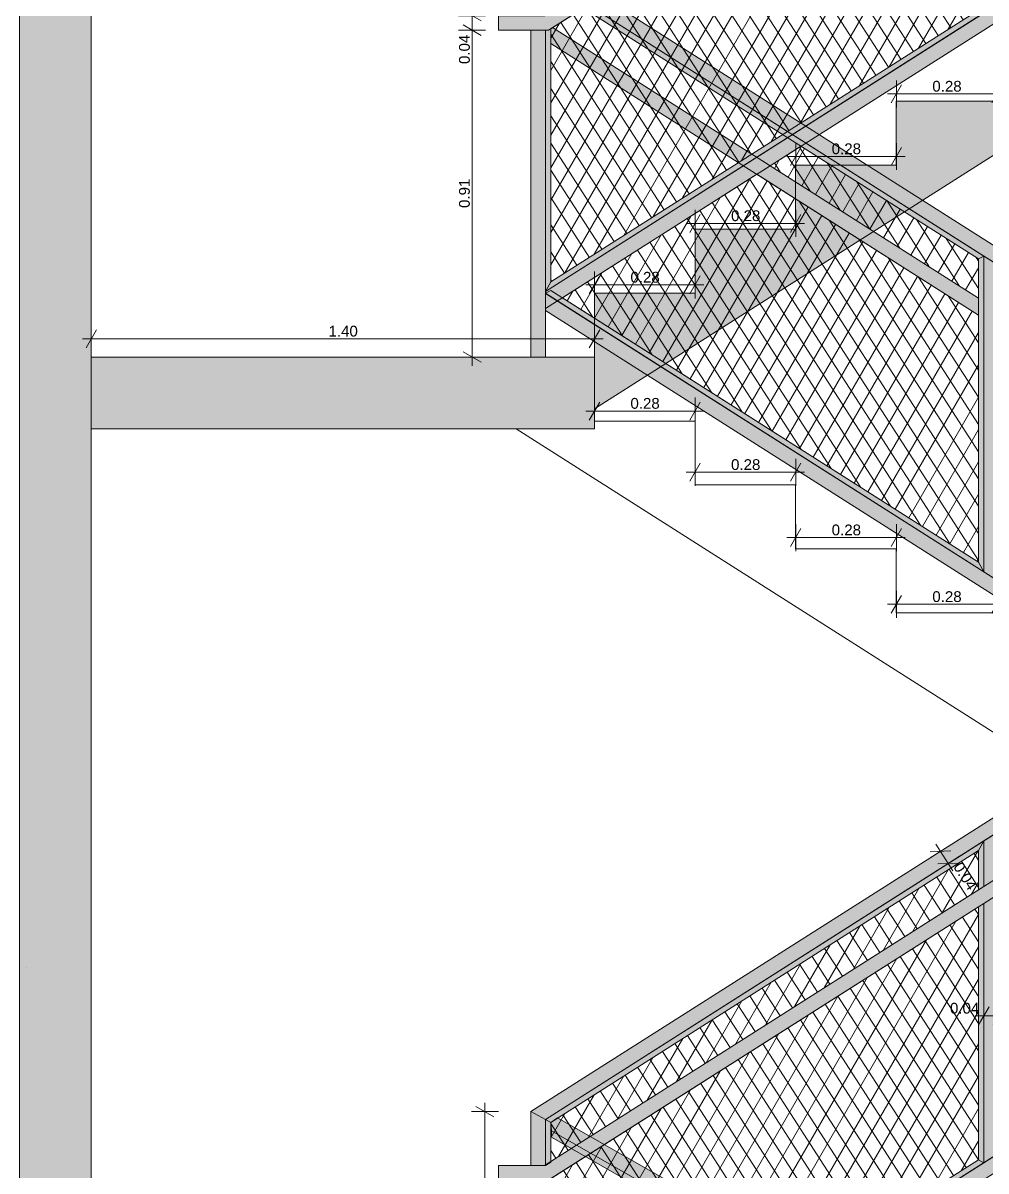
# Model space of a CAD drawing. Header units: millimetres. Extents: x 476244520 to 476657119, y 4620824743 to 4621446928.
# Drawn here: x 476570378 to 476573058, y 4621123102 to 4621126298 of the extents above; entities that cross this region are included whole.
import ezdxf

# ---------------------------------------------------------------- set-up
doc = ezdxf.new("R2010")
doc.units = ezdxf.units.MM
doc.header["$MEASUREMENT"] = 0
for name, color, linetype, lineweight in [('2D Drafting - General_Pen_No__250_Pen_No__7', 7, 'Continuous', 0), ('2D Drafting - General_Pen_No__250_Pen_No__7_Pen_No__250', 7, 'Continuous', 0), ('2D Drafting - General_Pen_No__250_Pen_No__7_Pen_No__7', 7, 'Continuous', 0), ('gegmebi_Pen_No__7_Pen_No__250', 7, 'Continuous', 0), ('New_2D Drafting - General_Pen_No__1', 1, 'Continuous', 0), ('New_2D Drafting - General_Pen_No__250_Pen_No__250', 7, 'Continuous', 0), ('New_2D Drafting - General_Pen_No__4', 7, 'Continuous', 0), ('New_Doors_Pen_No__7_Pen_No__7_Pen_No__250', 7, 'Continuous', 0), ('New_Doors_Pen_No__7_Pen_No__7_Pen_No__5', 5, 'Continuous', 0), ('New_reg_nak_Pen_No__5', 5, 'Continuous', 0), ('reg_nak_Pen_No__250', 7, 'Continuous', 0), ('zoma_Pen_No__142', 142, 'Continuous', 0)]:
    doc.layers.add(name, color=color, linetype=linetype, lineweight=lineweight)
doc.layers.add('zoma', color=7, linetype='Continuous')
doc.styles.add('GENERATED_STYLE_2', font='arial.ttf')
doc.dimstyles.new('GENERATED_STYLE__14', dxfattribs={"dimtxt": 30.000001, "dimasz": 38, "dimexe": 0.18, "dimexo": 3, "dimgap": 0.09, "dimtad": 1, "dimlfac": 0.001, "dimzin": 0, "dimdsep": 46, "dimtxsty": 'GENERATED_STYLE_2', "dimblk": 'ARROWHEAD_2', "dimblk1": 'ARROWHEAD_2', "dimblk2": 'ARROWHEAD_2', "dimcen": 0.09, "dimclrd": 142, "dimclre": 142, "dimclrt": 142, "dimadec": 0, "dimazin": 0, "dimtfac": 1, "dimtdec": 4, "dimtmove": 0, "dimatfit": 3, "dimfxl": 1, "dimtolj": 1, "dimtzin": 0, "dimarcsym": 0})
doc.dimstyles.new('GENERATED_STYLE__15', dxfattribs={"dimtxt": 30.000001, "dimasz": 38, "dimexe": 0.18, "dimexo": 3, "dimgap": 0.09, "dimtad": 1, "dimtih": 1, "dimtoh": 1, "dimlfac": 0.001, "dimzin": 0, "dimdsep": 46, "dimtxsty": 'GENERATED_STYLE_2', "dimblk": 'ARROWHEAD_2', "dimblk1": 'ARROWHEAD_2', "dimblk2": 'ARROWHEAD_2', "dimcen": 0.09, "dimclrd": 142, "dimclre": 142, "dimclrt": 142, "dimadec": 0, "dimazin": 0, "dimtfac": 1, "dimtdec": 4, "dimtmove": 0, "dimatfit": 3, "dimfxl": 1, "dimtolj": 1, "dimtzin": 0, "dimarcsym": 0})
pattern_1 = [(60, (476844527.15, 4621385791.044), (-38.971143, 22.5), []), (122.833095, (476844527.15, 4621385791.044), (36.8060797, 18.75), [])]

# ---------------------------------------------------------------- blocks, each defined once
blk = doc.blocks.new('*D620', base_point=(476844527.1, 4621385791))
at = {"layer": 'zoma_Pen_No__142', "color": 142, "linetype": 'Continuous', "lineweight": 0, "transparency": 16777216}
for p, q in [((476572823, 4621124704.8), (476572794.1, 4621124654.8)), ((476572808.5, 4621124642.3), (476572808.5, 4621124717.3)), ((476573074.1, 4621124654.8), (476573103, 4621124704.8)), ((476573088.5, 4621124642.3), (476573088.5, 4621124717.3)), ((476572784.1, 4621124679.8), (476572808.5, 4621124679.8)), ((476572808.5, 4621124679.8), (476573088.5, 4621124679.8)), ((476573088.5, 4621124679.8), (476573113, 4621124679.8))]:
    blk.add_line(p, q, dxfattribs=at)
at = {"layer": 'zoma_Pen_No__142', "color": 142, "lineweight": 0, "transparency": 16777216, "insert": (476572908.6, 4621124685.8), "char_height": 30, "attachment_point": 7, "style": 'GENERATED_STYLE_2'}
blk.add_mtext('\\A1;{\\pql;\\fArial CYR|b0|i0|c204|p34;0.28}', dxfattribs=at)
blk = doc.blocks.new('ARROWHEAD_2')
at = {"color": 0, "linetype": 'Continuous', "lineweight": 0}
for p, q in [((0, 0), (-1, 0)), ((-0.378, -0.655), (0.378, 0.655))]:
    blk.add_line(p, q, dxfattribs=at)
blk = doc.blocks.new('*D621', base_point=(476844527.1, 4621385791))
at = {"layer": 'zoma_Pen_No__142', "color": 142, "linetype": 'Continuous', "lineweight": 0, "transparency": 16777216}
for p, q in [((476572528.5, 4621124827.9), (476572528.5, 4621124902.9)), ((476572808.5, 4621124827.9), (476572808.5, 4621124902.9)), ((476572504.1, 4621124865.4), (476572528.5, 4621124865.4)), ((476572543, 4621124890.4), (476572514.1, 4621124840.4)), ((476572528.5, 4621124865.4), (476572808.5, 4621124865.4)), ((476572794.1, 4621124840.4), (476572823, 4621124890.4)), ((476572808.5, 4621124865.4), (476572833, 4621124865.4))]:
    blk.add_line(p, q, dxfattribs=at)
at = {"layer": 'zoma_Pen_No__142', "color": 142, "lineweight": 0, "transparency": 16777216, "insert": (476572628.6, 4621124871.4), "char_height": 30, "attachment_point": 7, "style": 'GENERATED_STYLE_2'}
blk.add_mtext('\\A1;{\\pql;\\fArial CYR|b0|i0|c204|p34;0.28}', dxfattribs=at)
blk = doc.blocks.new('*D622', base_point=(476844527.1, 4621385791))
at = {"layer": 'zoma_Pen_No__142', "color": 142, "linetype": 'Continuous', "lineweight": 0, "transparency": 16777216}
for p, q in [((476572263, 4621125072.3), (476572234.1, 4621125022.3)), ((476572248.5, 4621125009.8), (476572248.5, 4621125084.8)), ((476572514.1, 4621125022.3), (476572543, 4621125072.3)), ((476572528.5, 4621125009.8), (476572528.5, 4621125084.8)), ((476572224.1, 4621125047.3), (476572248.5, 4621125047.3)), ((476572248.5, 4621125047.3), (476572528.5, 4621125047.3)), ((476572528.5, 4621125047.3), (476572553, 4621125047.3))]:
    blk.add_line(p, q, dxfattribs=at)
at = {"layer": 'zoma_Pen_No__142', "color": 142, "lineweight": 0, "transparency": 16777216, "insert": (476572348.6, 4621125053.3), "char_height": 30, "attachment_point": 7, "style": 'GENERATED_STYLE_2'}
blk.add_mtext('\\A1;{\\pql;\\fArial CYR|b0|i0|c204|p34;0.28}', dxfattribs=at)
blk = doc.blocks.new('*D623', base_point=(476844527.1, 4621385791))
at = {"layer": 'zoma_Pen_No__142', "color": 142, "linetype": 'Continuous', "lineweight": 0, "transparency": 16777216}
for p, q in [((476571968.5, 4621125180.2), (476571968.5, 4621125255.2)), ((476572248.5, 4621125180.2), (476572248.5, 4621125255.2)), ((476571944.1, 4621125217.7), (476571968.5, 4621125217.7)), ((476571983, 4621125242.7), (476571954.1, 4621125192.7)), ((476571968.5, 4621125217.7), (476572248.5, 4621125217.7)), ((476572234.1, 4621125192.7), (476572263, 4621125242.7)), ((476572248.5, 4621125217.7), (476572273, 4621125217.7))]:
    blk.add_line(p, q, dxfattribs=at)
at = {"layer": 'zoma_Pen_No__142', "color": 142, "lineweight": 0, "transparency": 16777216, "insert": (476572068.6, 4621125223.7), "char_height": 30, "attachment_point": 7, "style": 'GENERATED_STYLE_2'}
blk.add_mtext('\\A1;{\\pql;\\fArial CYR|b0|i0|c204|p34;0.28}', dxfattribs=at)
blk = doc.blocks.new('*D624', base_point=(476844527.1, 4621385791))
at = {"layer": 'zoma_Pen_No__142', "color": 142, "linetype": 'Continuous', "lineweight": 0, "transparency": 16777216}
for p, q in [((476570582.8, 4621125443.6), (476570553.9, 4621125393.6)), ((476570568.4, 4621125381.1), (476570568.4, 4621125456.1)), ((476571954.1, 4621125393.6), (476571983, 4621125443.6)), ((476571968.5, 4621125381.1), (476571968.5, 4621125456.1)), ((476570543.9, 4621125418.6), (476570568.4, 4621125418.6)), ((476570568.4, 4621125418.6), (476571968.5, 4621125418.6)), ((476571968.5, 4621125418.6), (476571993, 4621125418.6))]:
    blk.add_line(p, q, dxfattribs=at)
at = {"layer": 'zoma_Pen_No__142', "color": 142, "lineweight": 0, "transparency": 16777216, "insert": (476571228.5, 4621125424.6), "char_height": 30, "attachment_point": 7, "style": 'GENERATED_STYLE_2'}
blk.add_mtext('\\A1;{\\pql;\\fArial CYR|b0|i0|c204|p34;1.40}', dxfattribs=at)
blk = doc.blocks.new('*D628', base_point=(476844527.1, 4621385791))
at = {"layer": 'zoma_Pen_No__142', "color": 142, "linetype": 'Continuous', "lineweight": 0, "transparency": 16777216}
for p, q in [((476571701.1, 4621123267.9), (476571626.1, 4621123267.9)), ((476571688.6, 4621123253.5), (476571638.6, 4621123282.4)), ((476571663.6, 4621123267.9), (476571663.6, 4621123292.4)), ((476571663.6, 4621122167.9), (476571663.6, 4621123267.9)), ((476571638.6, 4621122182.4), (476571688.6, 4621122153.5)), ((476571701.1, 4621122167.9), (476571626.1, 4621122167.9)), ((476571663.6, 4621122143.5), (476571663.6, 4621122167.9))]:
    blk.add_line(p, q, dxfattribs=at)
at = {"layer": 'zoma_Pen_No__142', "color": 142, "lineweight": 0, "transparency": 16777216, "insert": (476571657.6, 4621122678), "char_height": 30, "attachment_point": 7, "rotation": 90, "style": 'GENERATED_STYLE_2'}
blk.add_mtext('\\A1;{\\pql;\\fArial CYR|b0|i0|c204|p34;1.10}', dxfattribs=at)
blk = doc.blocks.new('*D629', base_point=(476844527.1, 4621385791))
at = {"layer": 'zoma_Pen_No__142', "color": 142, "linetype": 'Continuous', "lineweight": 0, "transparency": 16777216}
for p, q in [((476571665.5, 4621126277.8), (476571590.5, 4621126277.8)), ((476571603, 4621126292.3), (476571653, 4621126263.4)), ((476571628, 4621125367.9), (476571628, 4621126277.8)), ((476571603, 4621125382.4), (476571653, 4621125353.5)), ((476571665.5, 4621125367.9), (476571590.5, 4621125367.9)), ((476571628, 4621125343.5), (476571628, 4621125367.9))]:
    blk.add_line(p, q, dxfattribs=at)
at = {"layer": 'zoma_Pen_No__142', "color": 142, "lineweight": 0, "transparency": 16777216, "char_height": 30, "attachment_point": 7, "rotation": 90, "style": 'GENERATED_STYLE_2'}
for s, insert in [('\\A1;{\\pql;\\fArial CYR|b0|i0|c204|p34;0.04}', (476571622, 4621126183.6)), ('\\A1;{\\pql;\\fArial CYR|b0|i0|c204|p34;0.91}', (476571622, 4621125783))]:
    blk.add_mtext(s, dxfattribs=dict(at, insert=insert))
blk = doc.blocks.new('*D630', base_point=(476844527.1, 4621385791))
at = {"layer": 'zoma_Pen_No__142', "color": 142, "linetype": 'Continuous', "lineweight": 0, "transparency": 16777216}
for p, q in [((476571603, 4621126332.4), (476571653, 4621126303.5)), ((476571665.5, 4621126317.9), (476571590.5, 4621126317.9)), ((476571628, 4621126277.8), (476571628, 4621126317.9)), ((476571665.5, 4621126277.8), (476571590.5, 4621126277.8)), ((476571603, 4621126292.3), (476571653, 4621126263.4))]:
    blk.add_line(p, q, dxfattribs=at)
blk = doc.blocks.new('*D638', base_point=(476844527.1, 4621385791))
at = {"layer": 'zoma_Pen_No__142', "color": 142, "linetype": 'Continuous', "lineweight": 0, "transparency": 16777216}
for p, q in [((476571701.1, 4621123267.9), (476571626.1, 4621123267.9)), ((476571688.6, 4621123253.5), (476571638.6, 4621123282.4)), ((476571663.6, 4621123267.9), (476571663.6, 4621123292.4)), ((476571663.6, 4621122167.9), (476571663.6, 4621123267.9)), ((476571638.6, 4621122182.4), (476571688.6, 4621122153.5)), ((476571701.1, 4621122167.9), (476571626.1, 4621122167.9)), ((476571663.6, 4621122143.5), (476571663.6, 4621122167.9))]:
    blk.add_line(p, q, dxfattribs=at)
at = {"layer": 'zoma_Pen_No__142', "color": 142, "lineweight": 0, "transparency": 16777216, "insert": (476571657.6, 4621122678), "char_height": 30, "attachment_point": 7, "rotation": 90, "style": 'GENERATED_STYLE_2'}
blk.add_mtext('\\A1;{\\pql;\\fArial CYR|b0|i0|c204|p34;1.10}', dxfattribs=at)
blk = doc.blocks.new('*D640', base_point=(476844527.1, 4621385791))
at = {"layer": 'zoma_Pen_No__142', "color": 142, "linetype": 'Continuous', "lineweight": 0, "transparency": 16777216}
for p, q in [((476571665.5, 4621126277.8), (476571590.5, 4621126277.8)), ((476571603, 4621126292.3), (476571653, 4621126263.4)), ((476571628, 4621125367.9), (476571628, 4621126277.8)), ((476571603, 4621125382.4), (476571653, 4621125353.5)), ((476571665.5, 4621125367.9), (476571590.5, 4621125367.9)), ((476571628, 4621125343.5), (476571628, 4621125367.9))]:
    blk.add_line(p, q, dxfattribs=at)
at = {"layer": 'zoma_Pen_No__142', "color": 142, "lineweight": 0, "transparency": 16777216, "char_height": 30, "attachment_point": 7, "rotation": 90, "style": 'GENERATED_STYLE_2'}
for s, insert in [('\\A1;{\\pql;\\fArial CYR|b0|i0|c204|p34;0.04}', (476571622, 4621126183.6)), ('\\A1;{\\pql;\\fArial CYR|b0|i0|c204|p34;0.91}', (476571622, 4621125783))]:
    blk.add_mtext(s, dxfattribs=dict(at, insert=insert))
blk = doc.blocks.new('*D641', base_point=(476844527.1, 4621385791))
at = {"layer": 'zoma_Pen_No__142', "color": 142, "linetype": 'Continuous', "lineweight": 0, "transparency": 16777216}
for p, q in [((476571603, 4621126332.4), (476571653, 4621126303.5)), ((476571665.5, 4621126317.9), (476571590.5, 4621126317.9)), ((476571628, 4621126277.8), (476571628, 4621126317.9)), ((476571665.5, 4621126277.8), (476571590.5, 4621126277.8)), ((476571603, 4621126292.3), (476571653, 4621126263.4))]:
    blk.add_line(p, q, dxfattribs=at)
blk = doc.blocks.new('*D643', base_point=(476844527.1, 4621385791))
at = {"layer": 'zoma_Pen_No__142', "color": 142, "linetype": 'Continuous', "lineweight": 0, "transparency": 16777216}
for p, q in [((476573066.4, 4621123559.2), (476573037.5, 4621123509.2)), ((476573052, 4621123496.7), (476573052, 4621123571.7)), ((476573078, 4621123509.2), (476573106.9, 4621123559.2)), ((476573092.4, 4621123496.7), (476573092.4, 4621123571.7)), ((476573027.5, 4621123534.2), (476573052, 4621123534.2)), ((476573052, 4621123534.2), (476573092.4, 4621123534.2)), ((476573092.4, 4621123534.2), (476573116.9, 4621123534.2))]:
    blk.add_line(p, q, dxfattribs=at)
at = {"layer": 'zoma_Pen_No__142', "color": 142, "lineweight": 0, "transparency": 16777216, "insert": (476572957.7, 4621123540.2), "char_height": 30, "attachment_point": 7, "style": 'GENERATED_STYLE_2'}
blk.add_mtext('\\A1;{\\pql;\\fArial CYR|b0|i0|c204|p34;0.04}', dxfattribs=at)
blk = doc.blocks.new('*D646', base_point=(476844527.1, 4621385791))
at = {"layer": 'zoma_Pen_No__142', "color": 142, "linetype": 'Continuous', "lineweight": 0, "transparency": 16777216}
for p, q in [((476571968.5, 4621125531.2), (476571968.5, 4621125606.2)), ((476572248.5, 4621125531.2), (476572248.5, 4621125606.2)), ((476571944.1, 4621125568.7), (476571968.5, 4621125568.7)), ((476571983, 4621125593.7), (476571954.1, 4621125543.7)), ((476571968.5, 4621125568.7), (476572248.5, 4621125568.7)), ((476572234.1, 4621125543.7), (476572263, 4621125593.7)), ((476572248.5, 4621125568.7), (476572273, 4621125568.7))]:
    blk.add_line(p, q, dxfattribs=at)
at = {"layer": 'zoma_Pen_No__142', "color": 142, "lineweight": 0, "transparency": 16777216, "insert": (476572068.6, 4621125574.7), "char_height": 30, "attachment_point": 7, "style": 'GENERATED_STYLE_2'}
blk.add_mtext('\\A1;{\\pql;\\fArial CYR|b0|i0|c204|p34;0.28}', dxfattribs=at)
blk = doc.blocks.new('*D647', base_point=(476844527.1, 4621385791))
at = {"layer": 'zoma_Pen_No__142', "color": 142, "linetype": 'Continuous', "lineweight": 0, "transparency": 16777216}
for p, q in [((476572263, 4621125765), (476572234.1, 4621125715)), ((476572248.5, 4621125702.5), (476572248.5, 4621125777.5)), ((476572514.1, 4621125715), (476572543, 4621125765)), ((476572528.5, 4621125702.5), (476572528.5, 4621125777.5)), ((476572224.1, 4621125740), (476572248.5, 4621125740)), ((476572248.5, 4621125740), (476572528.5, 4621125740)), ((476572528.5, 4621125740), (476572553, 4621125740))]:
    blk.add_line(p, q, dxfattribs=at)
at = {"layer": 'zoma_Pen_No__142', "color": 142, "lineweight": 0, "transparency": 16777216, "insert": (476572348.6, 4621125746), "char_height": 30, "attachment_point": 7, "style": 'GENERATED_STYLE_2'}
blk.add_mtext('\\A1;{\\pql;\\fArial CYR|b0|i0|c204|p34;0.28}', dxfattribs=at)
blk = doc.blocks.new('*D648', base_point=(476844527.14839, 4621385791.04405))
at = {"layer": 'zoma_Pen_No__142', "color": 142, "linetype": 'Continuous', "lineweight": 0, "transparency": 16777216}
for p, q in [((476572542.95775, 4621125951.20896), (476572514.09025, 4621125901.20896)), ((476572528.524, 4621125888.70896), (476572528.524, 4621125963.70896)), ((476572794.09025, 4621125901.20896), (476572822.95775, 4621125951.20896)), ((476572808.524, 4621125888.70896), (476572808.524, 4621125963.70896)), ((476572504.074, 4621125926.20896), (476572528.524, 4621125926.20896)), ((476572528.524, 4621125926.20896), (476572808.524, 4621125926.20896)), ((476572808.524, 4621125926.20896), (476572832.974, 4621125926.20896))]:
    blk.add_line(p, q, dxfattribs=at)
at = {"layer": 'zoma_Pen_No__142', "color": 142, "lineweight": 0, "transparency": 16777216, "insert": (476572628.6153, 4621125932.20896), "char_height": 30.0000012, "attachment_point": 7, "style": 'GENERATED_STYLE_2'}
blk.add_mtext('\\A1;{\\pql;\\fArial CYR|b0|i0|c204|p34;0.28}', dxfattribs=at)
blk = doc.blocks.new('*D649', base_point=(476844527.1, 4621385791))
at = {"layer": 'zoma_Pen_No__142', "color": 142, "linetype": 'Continuous', "lineweight": 0, "transparency": 16777216}
for p, q in [((476572823, 4621126125.3), (476572794.1, 4621126075.3)), ((476572808.5, 4621126062.8), (476572808.5, 4621126137.8)), ((476573074.1, 4621126075.3), (476573103, 4621126125.3)), ((476573088.5, 4621126062.8), (476573088.5, 4621126137.8)), ((476572784.1, 4621126100.3), (476572808.5, 4621126100.3)), ((476572808.5, 4621126100.3), (476573088.5, 4621126100.3)), ((476573088.5, 4621126100.3), (476573113, 4621126100.3))]:
    blk.add_line(p, q, dxfattribs=at)
at = {"layer": 'zoma_Pen_No__142', "color": 142, "lineweight": 0, "transparency": 16777216, "insert": (476572908.6, 4621126106.3), "char_height": 30, "attachment_point": 7, "style": 'GENERATED_STYLE_2'}
blk.add_mtext('\\A1;{\\pql;\\fArial CYR|b0|i0|c204|p34;0.28}', dxfattribs=at)
blk = doc.blocks.new('*D880', base_point=(476844527.1, 4621385791))
at = {"layer": 'zoma_Pen_No__142', "color": 142, "linetype": 'Continuous', "lineweight": 0, "transparency": 16777216}
for p, q in [((476572962.7, 4621124012.2), (476572899.4, 4621123972)), ((476572931.1, 4621123992.1), (476572918, 4621124012.7)), ((476572959.9, 4621123993.3), (476572902.2, 4621123990.9)), ((476572984.2, 4621123978.4), (476572920.9, 4621123938.2)), ((476572952.6, 4621123958.3), (476572931.1, 4621123992.1)), ((476572923.7, 4621123957.1), (476572981.4, 4621123959.5)), ((476572965.7, 4621123937.7), (476572952.6, 4621123958.3))]:
    blk.add_line(p, q, dxfattribs=at)
at = {"layer": 'zoma_Pen_No__142', "color": 142, "lineweight": 0, "transparency": 16777216, "insert": (476572965.4, 4621123949.3), "char_height": 30, "attachment_point": 7, "rotation": 302.4332, "style": 'GENERATED_STYLE_2'}
blk.add_mtext('\\A1;{\\pql;\\fArial CYR|b0|i0|c204|p34;0.04}', dxfattribs=at)

msp = doc.modelspace()

# ---------------------------------------------------------------- hatches: boundary and pattern name
at = {"layer": '2D Drafting - General_Pen_No__250_Pen_No__7', "linetype": 'Continuous', "lineweight": 0}
msp.add_hatch(color=7, dxfattribs=at).paths.add_polyline_path([(476571968.541, 4621125367.918), (476570568.32, 4621125367.918), (476570568.322, 4621125167.963), (476571968.535, 4621125167.92)])
at = {"layer": '2D Drafting - General_Pen_No__250_Pen_No__7_Pen_No__7', "linetype": 'Continuous', "lineweight": 0}
msp.add_hatch(color=7, dxfattribs=at).paths.add_polyline_path([(476570368.288, 4621136289.909), (476570368.288, 4621121119.777), (476570568.288, 4621121119.777), (476570568.288, 4621136289.909)])
at = {"layer": 'New_2D Drafting - General_Pen_No__1', "linetype": 'Continuous', "lineweight": 0}
for points in [[(476571701.41, 4621126317.918), (476571701.41, 4621126277.471), (476571840.349, 4621126277.471), (476574364.856, 4621127881.621), (476574443.013, 4621127881.621), (476574443.013, 4621127921.488), (476574353.013, 4621127921.488), (476571829.419, 4621126317.918)], [(476574312.526, 4621127126.657), (476571831.893, 4621125550.385), (476571831.893, 4621125502.992), (476574312.526, 4621127079.264)], [(476571846.843, 4621126414.994), (476574295.457, 4621124859.068), (476574312.527, 4621124869.915), (476574353, 4621124869.896), (476571866.038, 4621126450.189), (476571846.842, 4621126437.991)], [(476573052.014, 4621125649.269), (476573036.946, 4621125641.069), (476571846.843, 4621126397.368), (476571846.843, 4621126414.994)], [(476573036.969, 4621126333.894), (476571846.853, 4621125577.662), (476571831.893, 4621125550.385), (476573051.969, 4621126325.659)], [(476571831.893, 4621125367.918), (476571831.896, 4621126277.471), (476571791.41, 4621126277.471), (476571791.41, 4621125367.918)], [(476571831.893, 4621125550.385), (476571846.853, 4621125577.662), (476571846.845, 4621126281.599), (476571840.349, 4621126277.471), (476571831.896, 4621126277.471)], [(476571846.845, 4621126240.84), (476573036.943, 4621125484.615), (476573036.943, 4621125532.007), (476571852.065, 4621126284.916), (476571846.845, 4621126281.599)], [(476573036.946, 4621125641.069), (476573051.946, 4621125649.234), (476573051.928, 4621124770.099), (476573036.928, 4621124797.403)], [(476573051.928, 4621124770.099), (476573051.946, 4621125649.234), (476573092.428, 4621125623.51), (476573092.41, 4621124744.376)], [(476571846.835, 4621125553.619), (476573036.928, 4621124797.403), (476573051.928, 4621124770.099), (476571831.795, 4621125545.41)], [(476571831.893, 4621125545.348), (476571831.893, 4621125497.955), (476574294.629, 4621123933.056), (476574297.545, 4621123934.909), (476574297.544, 4621123978.596)], [(476574312.527, 4621124869.915), (476571791.41, 4621123267.918), (476571831.893, 4621123246.25), (476574312.527, 4621124822.522)], [(476571701.41, 4621123117.918), (476571701.41, 4621123077.471), (476571840.349, 4621123077.471), (476574364.856, 4621124681.621), (476574443.013, 4621124681.621), (476574443.013, 4621124721.488), (476574353.013, 4621124721.488), (476571829.419, 4621123117.918)], [(476573092.435, 4621123920.478), (476573092.433, 4621124047.237), (476573051.951, 4621124021.513), (476573051.953, 4621123894.755)], [(476573051.918, 4621124021.565), (476571831.893, 4621123246.251), (476571846.842, 4621123237.991), (476573036.951, 4621123994.294)], [(476573051.951, 4621124021.513), (476573036.951, 4621123994.294), (476573036.954, 4621123885.223), (476573051.953, 4621123894.755)], [(476574312.526, 4621123926.657), (476571831.893, 4621122350.385), (476571831.893, 4621122302.992), (476574312.526, 4621123879.264)], [(476573092.436, 4621123873.086), (476573051.954, 4621123847.363), (476573051.969, 4621123125.659), (476573092.451, 4621123151.382)], [(476573051.954, 4621123847.363), (476573036.954, 4621123837.831), (476573036.969, 4621123133.894), (476573051.969, 4621123125.659)], [(476571791.41, 4621123267.918), (476571791.41, 4621123117.918), (476571831.245, 4621123117.918), (476571831.895, 4621123118.29), (476571831.893, 4621123246.25)], [(476571846.842, 4621123237.991), (476571831.893, 4621123246.25), (476571831.896, 4621123118.29), (476571846.845, 4621123126.832)], [(476571866.038, 4621123250.189), (476571847.436, 4621123237.104), (476571848.515, 4621123214.133), (476573453.623, 4621122296.935), (476573494.109, 4621122319.871)], [(476573453.623, 4621122296.935), (476573438.123, 4621122288.57), (476571849.342, 4621123196.526), (476571848.515, 4621123214.133)], [(476573036.969, 4621123133.894), (476571846.853, 4621122377.662), (476571831.893, 4621122350.385), (476573051.969, 4621123125.659)]]:
    msp.add_hatch(color=1, dxfattribs=at).paths.add_polyline_path(points)
h = msp.add_hatch(dxfattribs=at)
h.set_pattern_fill('BATT_INSULATION', color=1, style=0, pattern_type=2)
h.set_pattern_definition(pattern_1)
h.paths.add_polyline_path([(476573036.969, 4621126333.894), (476573036.954, 4621127037.831), (476571846.845, 4621126281.599), (476571846.853, 4621125577.662)])
h = msp.add_hatch(dxfattribs=at)
h.set_pattern_fill('BATT_INSULATION', color=1, style=0, pattern_type=2)
h.set_pattern_definition(pattern_1)
h.paths.add_polyline_path([(476572543.091, 4621125954.91), (476573036.946, 4621125641.069), (476573036.943, 4621125532.007), (476572457.249, 4621125900.363)])
h = msp.add_hatch(dxfattribs=at)
h.set_pattern_fill('BATT_INSULATION', color=1, style=0, pattern_type=2)
h.set_pattern_definition(pattern_1)
h.paths.add_polyline_path([(476572419.957, 4621125876.667), (476573036.943, 4621125484.615), (476573036.928, 4621124797.403), (476571879.201, 4621125533.053)])
h = msp.add_hatch(dxfattribs=at)
h.set_pattern_fill('BATT_INSULATION', color=1, style=0, pattern_type=2)
h.set_pattern_definition(pattern_1)
h.paths.add_polyline_path([(476573036.954, 4621123885.223), (476573036.951, 4621123994.294), (476571846.842, 4621123237.991), (476571846.844, 4621123128.991)])
h = msp.add_hatch(dxfattribs=at)
h.set_pattern_fill('BATT_INSULATION', color=1, style=0, pattern_type=2)
h.set_pattern_definition(pattern_1)
h.paths.add_polyline_path([(476573036.969, 4621123133.894), (476573036.954, 4621123837.831), (476571846.845, 4621123081.599), (476571846.853, 4621122377.662)])
at = {"layer": 'New_2D Drafting - General_Pen_No__250_Pen_No__250', "linetype": 'Continuous', "lineweight": 0}
msp.add_hatch(color=7, dxfattribs=at).paths.add_polyline_path([(476572248.249, 4621125545.918), (476571968.32, 4621125545.918), (476571968.535, 4621125224.291), (476573368.324, 4621126113.837), (476573613.93, 4621126269.917), (476574208.32, 4621126647.643), (476574274.83, 4621126689.909), (476574208.32, 4621126689.909), (476574208.249, 4621126689.909), (476574208.249, 4621126791.917), (476573928.249, 4621126791.917), (476573928.249, 4621126613.917), (476573648.249, 4621126613.917), (476573648.249, 4621126435.917), (476573585.466, 4621126435.917, -0.08199413), (476573561.033, 4621126435.917), (476573368.324, 4621126435.917), (476573368.324, 4621126269.917), (476573368.255, 4621126269.917), (476573368.249, 4621126257.917), (476573088.249, 4621126257.917), (476573088.249, 4621126079.918), (476572808.249, 4621126079.918), (476572808.249, 4621125901.918), (476572528.249, 4621125901.918), (476572528.249, 4621125723.918), (476572248.249, 4621125723.918)])

# ---------------------------------------------------------------- linework, layer by layer
at = {"layer": '2D Drafting - General_Pen_No__250_Pen_No__7', "color": 7, "linetype": 'Continuous', "lineweight": 0, "flags": 128}
msp.add_lwpolyline([(476571968.541, 4621125367.918), (476570568.32, 4621125367.918), (476570568.322, 4621125167.963), (476571968.535, 4621125167.92)], close=True, dxfattribs=at)
at = {"layer": '2D Drafting - General_Pen_No__250_Pen_No__7_Pen_No__250', "color": 7, "linetype": 'Continuous', "lineweight": 0, "flags": 128}
msp.add_lwpolyline([(476570368.288, 4621136289.909), (476570368.288, 4621121119.777), (476570568.288, 4621121119.777), (476570568.288, 4621136289.909)], close=True, dxfattribs=at)
at = {"layer": 'gegmebi_Pen_No__7_Pen_No__250', "color": 7, "linetype": 'Continuous', "lineweight": 0, "flags": 128}
msp.add_lwpolyline([(476570388.32, 4621123669.917), (476570388.32, 4621123669.784)], dxfattribs=at)
at = {"layer": 'New_2D Drafting - General_Pen_No__250_Pen_No__250', "color": 7, "linetype": 'Continuous', "lineweight": 0, "flags": 128}
msp.add_lwpolyline([(476573368.324, 4621126435.917), (476573368.324, 4621126269.917), (476573368.255, 4621126269.917), (476573368.249, 4621126257.917), (476573088.249, 4621126257.917), (476573088.249, 4621126079.918), (476572808.249, 4621126079.918), (476572808.249, 4621125901.918), (476572528.249, 4621125901.918), (476572528.249, 4621125723.918), (476572248.249, 4621125723.918), (476572248.249, 4621125545.918), (476571968.32, 4621125545.918), (476571968.535, 4621125224.291), (476573368.324, 4621126113.837), (476573613.93, 4621126269.917), (476574208.32, 4621126647.643)], dxfattribs=at)
at = {"layer": 'New_2D Drafting - General_Pen_No__4', "color": 7, "linetype": 'Continuous', "lineweight": 0, "flags": 128}
for points in [[(476571701.41, 4621126317.918), (476571701.41, 4621126277.471), (476571840.349, 4621126277.471), (476574364.856, 4621127881.621), (476574443.013, 4621127881.621), (476574443.013, 4621127921.488), (476574353.013, 4621127921.488), (476571829.419, 4621126317.918)], [(476574312.526, 4621127126.657), (476571831.893, 4621125550.385), (476571831.893, 4621125502.992), (476574312.526, 4621127079.264)], [(476573036.969, 4621126333.894), (476573036.954, 4621127037.831), (476571846.845, 4621126281.599), (476571846.853, 4621125577.662)], [(476571846.843, 4621126414.994), (476574295.457, 4621124859.068), (476574312.527, 4621124869.915), (476574353, 4621124869.896), (476571866.038, 4621126450.189), (476571846.842, 4621126437.991)], [(476573052.014, 4621125649.269), (476573036.946, 4621125641.069), (476571846.843, 4621126397.368), (476571846.843, 4621126414.994)], [(476573036.969, 4621126333.894), (476571846.853, 4621125577.662), (476571831.893, 4621125550.385), (476573051.969, 4621126325.659)], [(476571831.893, 4621125367.918), (476571831.896, 4621126277.471), (476571791.41, 4621126277.471), (476571791.41, 4621125367.918)], [(476571831.893, 4621125550.385), (476571846.853, 4621125577.662), (476571846.845, 4621126281.599), (476571840.349, 4621126277.471), (476571831.896, 4621126277.471)], [(476571846.845, 4621126240.84), (476573036.943, 4621125484.615), (476573036.943, 4621125532.007), (476571852.065, 4621126284.916), (476571846.845, 4621126281.599)], [(476572543.091, 4621125954.91), (476573036.946, 4621125641.069), (476573036.943, 4621125532.007), (476572457.249, 4621125900.363)], [(476572419.957, 4621125876.667), (476573036.943, 4621125484.615), (476573036.928, 4621124797.403), (476571879.201, 4621125533.053)], [(476573036.946, 4621125641.069), (476573051.946, 4621125649.234), (476573051.928, 4621124770.099), (476573036.928, 4621124797.403)], [(476573051.928, 4621124770.099), (476573051.946, 4621125649.234), (476573092.428, 4621125623.51), (476573092.41, 4621124744.376)], [(476571846.835, 4621125553.619), (476573036.928, 4621124797.403), (476573051.928, 4621124770.099), (476571831.795, 4621125545.41)], [(476571831.893, 4621125545.348), (476571831.893, 4621125497.955), (476574294.629, 4621123933.056), (476574297.545, 4621123934.909), (476574297.544, 4621123978.596)], [(476574312.527, 4621124869.915), (476571791.41, 4621123267.918), (476571831.893, 4621123246.25), (476574312.527, 4621124822.522)], [(476571701.41, 4621123117.918), (476571701.41, 4621123077.471), (476571840.349, 4621123077.471), (476574364.856, 4621124681.621), (476574443.013, 4621124681.621), (476574443.013, 4621124721.488), (476574353.013, 4621124721.488), (476571829.419, 4621123117.918)], [(476573092.435, 4621123920.478), (476573092.433, 4621124047.237), (476573051.951, 4621124021.513), (476573051.953, 4621123894.755)], [(476573051.918, 4621124021.565), (476571831.893, 4621123246.251), (476571846.842, 4621123237.991), (476573036.951, 4621123994.294)], [(476573051.951, 4621124021.513), (476573036.951, 4621123994.294), (476573036.954, 4621123885.223), (476573051.953, 4621123894.755)], [(476573036.954, 4621123885.223), (476573036.951, 4621123994.294), (476571846.842, 4621123237.991), (476571846.844, 4621123128.991)], [(476574312.526, 4621123926.657), (476571831.893, 4621122350.385), (476571831.893, 4621122302.992), (476574312.526, 4621123879.264)], [(476573092.436, 4621123873.086), (476573051.954, 4621123847.363), (476573051.969, 4621123125.659), (476573092.451, 4621123151.382)], [(476573051.954, 4621123847.363), (476573036.954, 4621123837.831), (476573036.969, 4621123133.894), (476573051.969, 4621123125.659)], [(476573036.969, 4621123133.894), (476573036.954, 4621123837.831), (476571846.845, 4621123081.599), (476571846.853, 4621122377.662)], [(476571791.41, 4621123267.918), (476571791.41, 4621123117.918), (476571831.245, 4621123117.918), (476571831.895, 4621123118.29), (476571831.893, 4621123246.25)], [(476571846.842, 4621123237.991), (476571831.893, 4621123246.25), (476571831.896, 4621123118.29), (476571846.845, 4621123126.832)], [(476571866.038, 4621123250.189), (476571847.436, 4621123237.104), (476571848.515, 4621123214.133), (476573453.623, 4621122296.935), (476573494.109, 4621122319.871)], [(476573453.623, 4621122296.935), (476573438.123, 4621122288.57), (476571849.342, 4621123196.526), (476571848.515, 4621123214.133)], [(476573036.969, 4621123133.894), (476571846.853, 4621122377.662), (476571831.893, 4621122350.385), (476573051.969, 4621123125.659)]]:
    msp.add_lwpolyline(points, close=True, dxfattribs=at)
at = {"layer": 'New_Doors_Pen_No__7_Pen_No__7_Pen_No__250', "color": 7, "linetype": 'Continuous', "lineweight": 0, "flags": 128}
msp.add_lwpolyline([(476571968.36, 4621125347.919), (476571968.36, 4621125189.917), (476572248.29, 4621125189.917), (476572248.29, 4621125011.917), (476572528.289, 4621125011.917), (476572528.289, 4621124833.918), (476572808.29, 4621124833.918), (476572808.29, 4621124655.918), (476573088.289, 4621124655.918), (476573088.289, 4621124477.918), (476573368.29, 4621124477.918), (476573368.364, 4621124299.918), (476573648.289, 4621124299.918), (476573648.289, 4621124121.919), (476573928.29, 4621124121.919), (476573928.29, 4621123943.919), (476574208.289, 4621123943.919), (476574208.289, 4621123769.917)], dxfattribs=at)
at = {"layer": 'New_Doors_Pen_No__7_Pen_No__7_Pen_No__5', "color": 5, "linetype": 'Continuous', "lineweight": 0, "flags": 128}
msp.add_lwpolyline([(476571968.32, 4621125367.918), (476571968.32, 4621125545.918), (476572248.249, 4621125545.918), (476572248.249, 4621125723.918), (476572528.249, 4621125723.918), (476572528.249, 4621125901.918), (476572808.249, 4621125901.918), (476572808.249, 4621126079.918), (476573088.249, 4621126079.918), (476573088.249, 4621126257.917), (476573368.249, 4621126257.917), (476573368.324, 4621126435.917), (476573648.249, 4621126435.917), (476573648.249, 4621126613.917), (476573928.249, 4621126613.917), (476573928.249, 4621126791.917), (476574208.249, 4621126791.917), (476574208.285, 4621126949.947)], dxfattribs=at)
at = {"layer": 'New_reg_nak_Pen_No__5', "color": 5, "linetype": 'Continuous', "lineweight": 0}
msp.add_line((476571846.842, 4621123237.991), (476571846.844, 4621123128.991), dxfattribs=at)
at = {"layer": 'reg_nak_Pen_No__250', "color": 7, "linetype": 'Continuous', "lineweight": 0, "flags": 128}
msp.add_lwpolyline([(476571750.356, 4621125167.927), (476574208.252, 4621123605.407)], dxfattribs=at)

# ---------------------------------------------------------------- dimensions: what is measured, and where the dimension line sits
at = {"layer": 'zoma', "color": 142, "linetype": 'Continuous', "lineweight": 0}
for base, p1, p2, angle, picture, middle, turn in [((476571627.95, 4621126317.918), (476571698.617, 4621126277.848), (476571698.617, 4621126317.918), 90, '*D630', (476571606.95, 4621126222.546), 90), ((476571627.95, 4621126317.918), (476571698.617, 4621126277.848), (476571698.617, 4621126317.918), 90, '*D641', (476571606.95, 4621126222.546), 90), ((476571627.95, 4621126277.848), (476571710.699, 4621125367.918), (476571698.617, 4621126277.848), 90, '*D629', (476571606.95, 4621125821.939), 90), ((476571627.95, 4621126277.848), (476571710.699, 4621125367.918), (476571698.617, 4621126277.848), 90, '*D640', (476571606.95, 4621125821.939), 90), ((476572931.082, 4621123992.102), (476572952.524, 4621123958.28), (476572931.189, 4621123992.169), 122.433154, '*D880', (476572998.931, 4621123924.482), 302.433154), ((476571663.626, 4621123267.918), (476571788.175, 4621122167.918), (476571788.175, 4621123267.918), 90, '*D628', (476571642.626, 4621122716.974), 90), ((476571663.626, 4621123267.918), (476571788.175, 4621122167.918), (476571788.175, 4621123267.918), 90, '*D638', (476571642.626, 4621122716.974), 90)]:
    dim = msp.add_linear_dim(base=base, p1=p1, p2=p2, angle=angle, dimstyle='GENERATED_STYLE__14', dxfattribs=at)
    dim.commit()
    dim.dimension.update_dxf_attribs({"geometry": picture, "text_midpoint": middle, "dimtype": 160, "text_rotation": turn})
for base, p1, p2, picture, middle in [((476573088.524, 4621126100.264), (476572808.524, 4621126077.105), (476573088.524, 4621126077.105), '*D649', (476572947.58, 4621126121.264)), ((476572808.524, 4621125926.209), (476572528.524, 4621125907.516), (476572808.524, 4621125907.516), '*D648', (476572667.58, 4621125947.209)), ((476572528.524, 4621125739.983), (476572248.524, 4621125720.735), (476572528.524, 4621125720.735), '*D647', (476572387.58, 4621125760.983)), ((476572248.524, 4621125568.701), (476571968.524, 4621125550.184), (476572248.524, 4621125550.184), '*D646', (476572107.58, 4621125589.701)), ((476571968.524, 4621125418.647), (476570568.358, 4621125367.918), (476571968.524, 4621125367.918), '*D624', (476571267.497, 4621125439.647)), ((476572248.524, 4621125217.67), (476571968.524, 4621125191.346), (476572248.524, 4621125191.346), '*D623', (476572107.58, 4621125238.67)), ((476572528.524, 4621125047.28), (476572248.524, 4621125024.167), (476572528.524, 4621125024.167), '*D622', (476572387.58, 4621125068.28)), ((476572808.524, 4621124865.446), (476572528.524, 4621124833.993), (476572808.524, 4621124833.993), '*D621', (476572667.58, 4621124886.446)), ((476573088.524, 4621124679.797), (476572808.524, 4621124658.586), (476573088.524, 4621124658.586), '*D620', (476572947.58, 4621124700.797)), ((476573092.443, 4621123534.239), (476573051.961, 4621123439.656), (476573092.443, 4621123444.548), '*D643', (476572996.658, 4621123555.239))]:
    dim = msp.add_linear_dim(base=base, p1=p1, p2=p2, dimstyle='GENERATED_STYLE__15', dxfattribs=at)
    dim.commit()
    dim.dimension.update_dxf_attribs({"geometry": picture, "text_midpoint": middle, "dimtype": 160})

doc.saveas('drawing.dxf')
